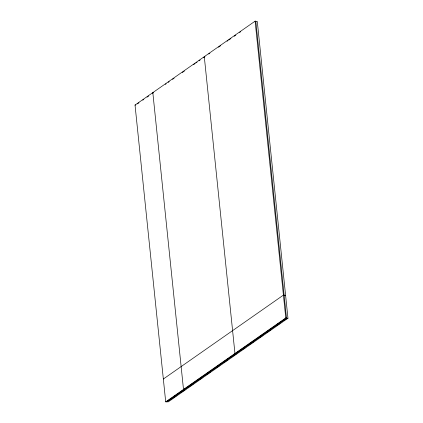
<?xml version="1.0" encoding="UTF-8"?>
<svg xmlns="http://www.w3.org/2000/svg" width="423" height="423" viewBox="0 0 423 423"><rect width="100%" height="100%" fill="white"/><g stroke="black" fill="none" stroke-linecap="round" stroke-linejoin="round"><path stroke-width="0.63" d="M167.698 400.946L169.612 400.935L168.328 401.834L165.705 401.85L135.032 105.057L255.101 21.155L255.815 21.15L286.482 317.943L166.413 401.845M137.359 103.921L138.977 102.789M142.752 100.156L143.831 99.4M147.067 97.137L148.685 96.01M152.46 93.372L153.538 92.616M165.33 84.378L166.191 83.775M168.164 82.395L169.248 81.639M172.499 79.371L174.123 78.234M182.25 72.555L184.412 71.043M193.623 64.608L195.246 63.471M196.209 62.8L197.065 62.202M199.037 60.822L200.121 60.066M203.373 57.792L204.996 56.661L204.288 56.661L234.955 353.459L235.669 353.454M208.782 54.012L209.861 53.261M218.511 47.217L220.674 45.705M227.082 41.227L227.939 40.629M228.785 40.037L230.942 38.53M234.189 36.262L235.812 35.125M239.592 32.481L240.676 31.725M163.347 379.019L283.415 295.117L284.124 295.111M165.705 401.85L285.774 317.948L286.482 317.943M256.021 21.446L257.295 21.441L287.968 318.233L286.683 319.132L284.769 319.143M135.032 105.057L135.746 105.052M284.33 295.407L285.61 295.402M286.054 318.244L287.968 318.233M284.341 319.444L286.249 319.434L284.965 320.333L283.05 320.343M282.622 320.639L284.536 320.629L283.251 321.528L281.337 321.538M280.909 321.84L282.823 321.829L281.533 322.728L279.624 322.738M279.191 323.04L281.105 323.029L279.82 323.928L277.906 323.939M277.477 324.235L279.392 324.224L278.107 325.123L276.193 325.134M275.764 325.435L277.673 325.424L276.388 326.323L274.474 326.334M274.046 326.635L275.96 326.625L274.675 327.524L272.761 327.534M272.333 327.83L274.247 327.825L272.957 328.724L271.048 328.729M270.614 329.031L272.528 329.02L271.243 329.919L269.329 329.929M268.901 330.231L270.815 330.22L269.53 331.119L267.616 331.13M267.188 331.426L269.097 331.421L267.812 332.319L265.898 332.325M265.47 332.626L267.384 332.615L266.099 333.514L264.185 333.525M263.756 333.826L265.67 333.816L264.38 334.715L262.471 334.725M262.038 335.027L263.952 335.016L262.667 335.915L260.753 335.925M260.325 336.222L262.239 336.211L260.954 337.11L259.04 337.12M258.612 337.422L260.52 337.411L259.236 338.31L257.321 338.321M256.893 338.622L258.807 338.612L257.522 339.51L255.608 339.521M255.18 339.817L257.094 339.806L255.804 340.705L253.895 340.716M253.462 341.017L255.376 341.007L254.091 341.906L252.177 341.916M251.748 342.218L253.663 342.207L252.378 343.106L250.464 343.116M250.035 343.413L251.944 343.402L250.659 344.301L248.745 344.311M248.317 344.613L250.231 344.602L248.946 345.501L247.032 345.512M246.604 345.813L248.518 345.803L247.228 346.701L245.319 346.712M244.885 347.008L246.799 347.003L245.514 347.902L243.6 347.907M243.172 348.208L245.086 348.198L243.801 349.097L241.887 349.107M241.459 349.409L243.368 349.398L242.083 350.297L240.169 350.307M239.741 350.604L241.655 350.598L240.37 351.497L238.456 351.502M238.027 351.804L239.941 351.793L238.651 352.692L236.743 352.703M236.309 353.004L238.223 352.994L236.938 353.892L235.024 353.903M234.596 354.204L236.51 354.194L235.225 355.093L233.311 355.103M232.883 355.399L234.791 355.389L233.507 356.288L231.593 356.298M231.164 356.6L233.078 356.589L231.793 357.488L229.879 357.498M229.451 357.8L231.365 357.789L230.075 358.688L228.166 358.699M227.733 358.995L229.647 358.984L228.362 359.883L226.448 359.894M226.019 360.195L227.934 360.185L226.649 361.083L224.735 361.094M224.306 361.395L226.215 361.385L224.93 362.284L223.016 362.294M222.588 362.59L224.502 362.58L223.217 363.479L221.303 363.489M220.875 363.791L222.789 363.78L221.499 364.679L219.59 364.689M219.156 364.991L221.07 364.98L219.786 365.879L217.871 365.89M217.443 366.186L219.357 366.181L218.072 367.079L216.158 367.085M215.73 367.386L217.639 367.375L216.354 368.274L214.44 368.285M214.012 368.586L215.926 368.576L214.641 369.475L212.727 369.485M212.298 369.781L214.212 369.776L212.922 370.675L211.014 370.68M210.58 370.982L212.494 370.971L211.209 371.87L209.295 371.88M208.867 372.182L210.781 372.171L209.496 373.07L207.582 373.081M207.154 373.377L209.062 373.372L207.778 374.27L205.864 374.281M205.435 374.577L207.349 374.567L206.064 375.465L204.15 375.476M203.722 375.777L205.636 375.767L204.346 376.666L202.437 376.676M202.004 376.978L203.918 376.967L202.633 377.866L200.719 377.876M200.291 378.173L202.205 378.162L200.92 379.061L199.006 379.071M198.577 379.373L200.486 379.362L199.201 380.261L197.287 380.272M196.859 380.573L198.773 380.563L197.488 381.461L195.574 381.472M195.146 381.768L197.06 381.758L195.77 382.656L193.861 382.667M193.427 382.968L195.341 382.958L194.057 383.857L192.142 383.867M191.714 384.169L193.628 384.158L192.343 385.057L190.429 385.067M190.001 385.364L191.91 385.353L190.625 386.257L188.711 386.262M188.283 386.564L190.197 386.553L188.912 387.452L186.998 387.463M186.569 387.764L188.484 387.754L187.193 388.652L185.285 388.663M184.851 388.959L186.765 388.954L185.48 389.853L183.566 389.858M184.211 389.409L183.497 389.414L152.83 92.621M183.138 390.159L185.052 390.149L183.767 391.048L181.853 391.058M181.425 391.36L183.333 391.349L182.049 392.248L180.135 392.258M179.706 392.555L181.62 392.549L180.335 393.448L178.421 393.453M177.993 393.755L179.907 393.744L178.617 394.643L176.708 394.654M176.275 394.955L178.189 394.945L176.904 395.843L174.99 395.854M174.562 396.155L176.476 396.145L175.191 397.044L173.277 397.054M172.848 397.35L174.757 397.34L173.472 398.239L171.558 398.249M171.13 398.551L173.044 398.54L171.759 399.439L169.845 399.449M169.417 399.751L171.331 399.74L170.041 400.639L168.132 400.65M255.101 21.155L285.774 317.948"/></g></svg>
